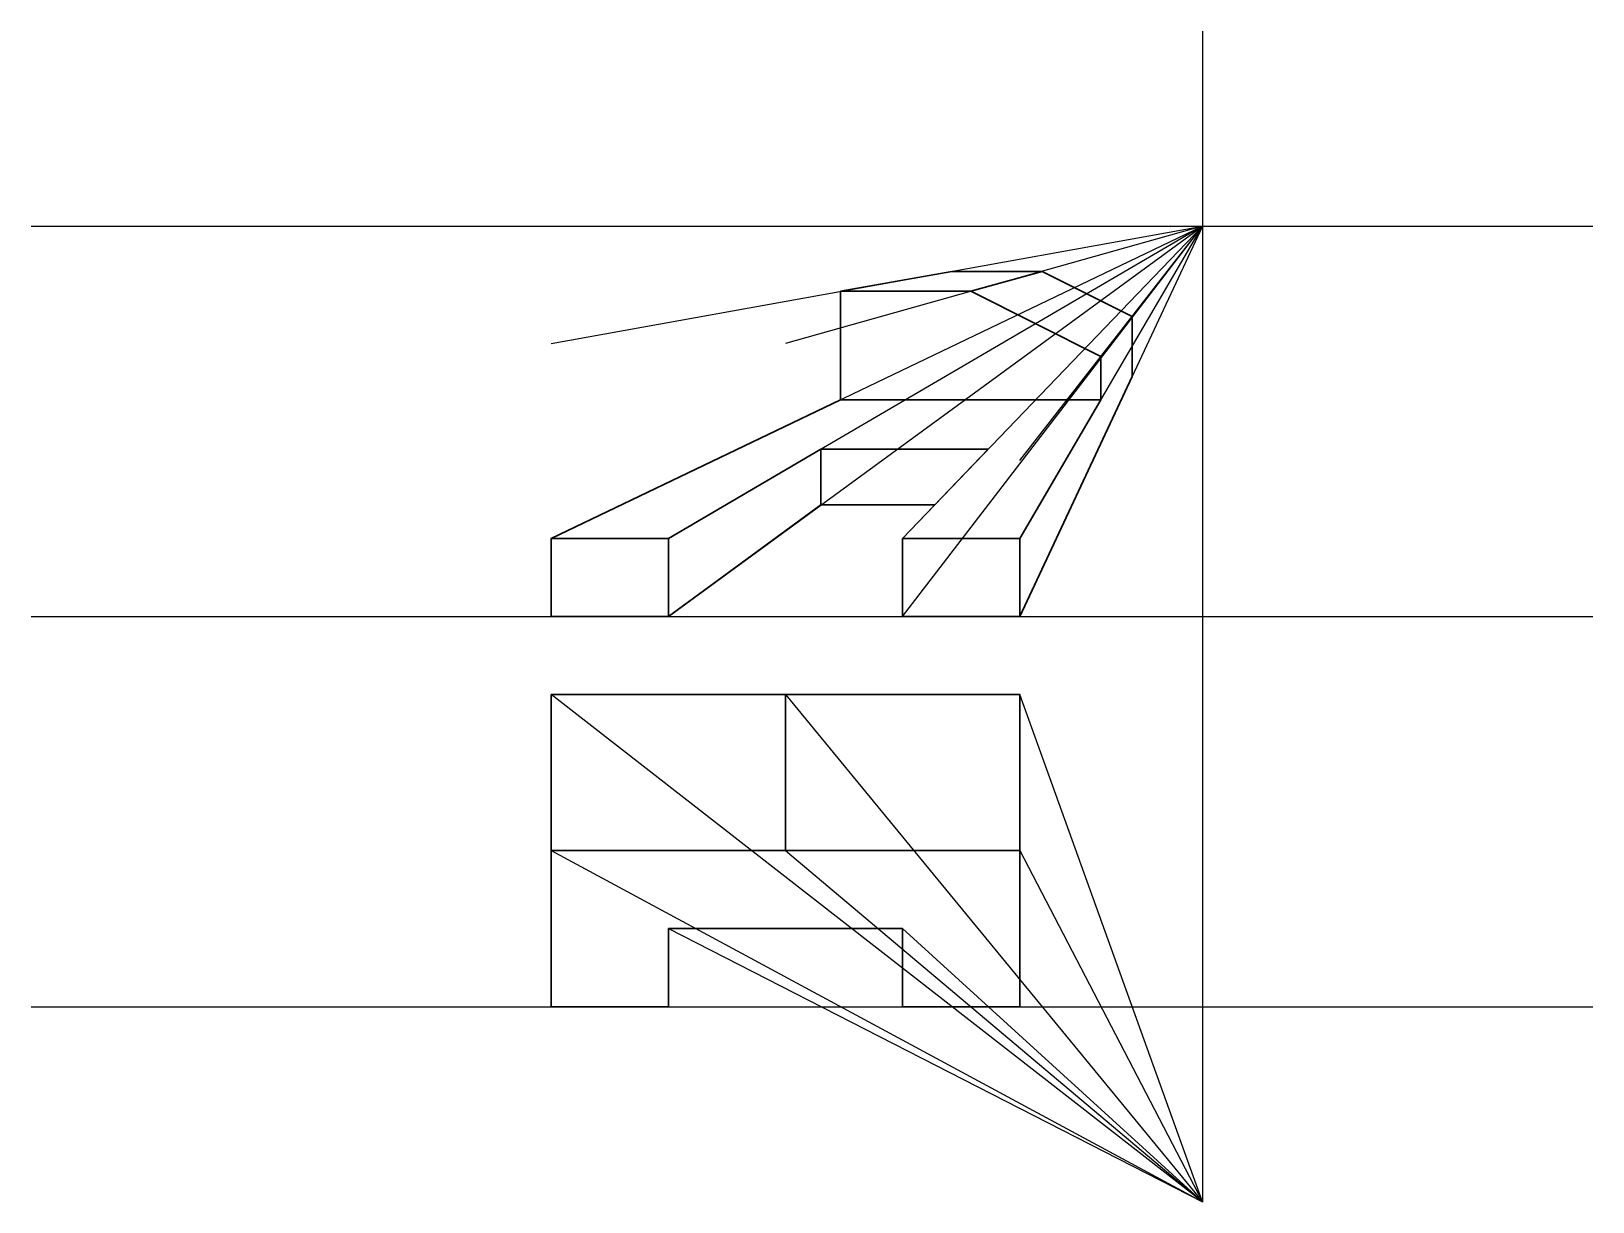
# Model space of a CAD drawing. Header units: millimetres. Extents: x -100 to 100, y -75 to 75.
import ezdxf

# ---------------------------------------------------------------- set-up
doc = ezdxf.new("R2010")
doc.units = ezdxf.units.MM
doc.layers.add('Pagrindinis', color=7, linetype='Continuous', lineweight=30)
doc.layers.add('Perspektyva', color=11, linetype='Continuous')

msp = doc.modelspace()

# ---------------------------------------------------------------- linework, layer by layer
at = {"layer": 'Pagrindinis'}
for p, q in [((3.67, 41.67), (17.93, 44.23)), ((17.93, 44.23), (29.47, 44.23)), ((20.34, 41.67), (29.47, 44.23)), ((29.47, 44.23), (41.01, 38.46)), ((3.67, 27.78), (3.67, 41.67)), ((3.67, 41.67), (20.34, 41.67)), ((20.34, 41.67), (37.01, 33.33)), ((37.01, 33.33), (41.01, 38.46)), ((41.01, 38.46), (41.01, 34.62)), ((41.01, 30.77), (41.01, 34.62)), ((37.01, 33.33), (37.01, 27.78)), ((26.61, 0), (41.01, 30.77)), ((-33.39, 10), (3.67, 27.78)), ((3.67, 27.78), (37.01, 27.78)), ((37.01, 27.78), (26.61, 10)), ((-18.39, 10), (1.15, 21.43)), ((1.15, 14.29), (1.15, 21.43)), ((1.15, 21.43), (22.58, 21.43)), ((11.61, 10), (22.58, 21.43)), ((-18.39, 0), (1.15, 14.29)), ((1.15, 14.29), (15.73, 14.29)), ((-33.39, 10), (-33.39, 0)), ((-18.39, 10), (-33.39, 10)), ((-18.39, 0), (-18.39, 10)), ((26.61, 10), (11.61, 10)), ((11.61, 0), (11.61, 10)), ((26.61, 0), (26.61, 10)), ((-33.39, 0), (-18.39, 0)), ((11.61, 0), (26.61, 0)), ((-33.39, -10), (-33.39, -30)), ((-33.39, -10), (26.61, -10)), ((-3.39, -10), (-3.39, -30)), ((26.61, -10), (26.61, -30)), ((26.61, -30), (-33.39, -30)), ((-33.39, -30), (-33.39, -50)), ((26.61, -50), (26.61, -30)), ((-18.39, -50), (-18.39, -40)), ((-18.39, -40), (11.61, -40)), ((11.61, -40), (11.61, -50)), ((-33.39, -50), (-18.39, -50)), ((11.61, -50), (26.61, -50))]:
    msp.add_line(p, q, dxfattribs=at)
at = {"layer": 'Perspektyva'}
for p, q in [((50, 75), (50, -75)), ((-100, 50), (100, 50)), ((-33.39, 35), (50, 50)), ((-33.39, 10), (50, 50)), ((50, 50), (-18.39, 10)), ((-18.39, 0), (50, 50)), ((50, 50), (-3.39, 35)), ((50, 50), (11.61, 10)), ((50, 50), (26.61, 0)), ((26.61, 10), (50, 50)), ((11.61, 0), (50, 50)), ((26.61, 20), (50, 50)), ((-100, 0), (100, 0)), ((50, -75), (-33.39, -10)), ((-3.39, -10), (50, -75)), ((50, -75), (26.61, -10)), ((-33.39, -30), (50, -75)), ((-3.39, -30), (50, -75)), ((26.61, -30), (50, -75)), ((-18.39, -40), (50, -75)), ((50, -75), (11.61, -40)), ((-100, -50), (100, -50))]:
    msp.add_line(p, q, dxfattribs=at)

doc.saveas('drawing.dxf')
